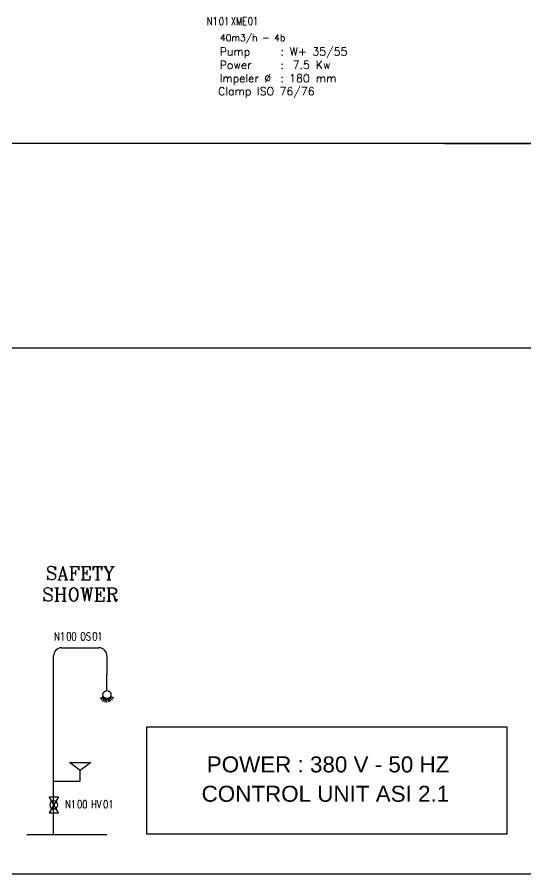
# Model space of a CAD drawing. Header units: inches. Extents: x 23270 to 25019, y 26221 to 27412.
# Drawn here: x 24487 to 24677.4, y 26220.9 to 26541.9 of the extents above; entities that cross this region are included whole.
import ezdxf
from ezdxf.enums import TextEntityAlignment as Align

# ---------------------------------------------------------------- set-up
doc = ezdxf.new("R2010")
doc.units = ezdxf.units.IN
doc.header["$MEASUREMENT"] = 0
doc.layers.add('FOURNITURE CLIENT', color=7, linetype='Continuous', true_color=0xc8e6e6)
for name, color, linetype in [('MATERIEL-DIVERS', 7, 'Continuous'), ('REPERES', 7, 'Continuous'), ('Skid', 5, 'Continuous'), ('techn-data', 7, 'Continuous'), ('TEXTES', 7, 'Continuous'), ('TUYAUTERIE-EAU', 5, 'Continuous'), ('TUYAUTERIE-PROCESS', 30, 'Continuous'), ('TUYAUTERIE-VAPEUR INDUSTRIELLE', 231, 'Continuous'), ('TXT_EN', 1, 'Continuous'), ('TXT_ENG', 7, 'Continuous'), ('TXT_FR', 7, 'Continuous'), ('VANNES', 7, 'Continuous')]:
    doc.layers.add(name, color=color, linetype=linetype)
doc.layers.get('REPERES').off()
doc.styles.add('ROMANC', font='romanc')
doc.styles.add('ROMANS', font='ROMANS.SHX')
doc.styles.add('SWISS', font='swiss.ttf')

# ---------------------------------------------------------------- blocks, each defined once
blk = doc.blocks.new('REPNORM1')
at = {"layer": 'TEXTES', "style": 'ROMANS', "width": 0.75}
for tag, p in [('ZONE', (-9.75, -1.25)), ('SOUSZONE', (-5.25, -1.25)), ('ELEMENT', (-0.75, -1.25)), ('NUM', (5.59, -1.22))]:
    blk.add_attdef(tag, p, '', height=3, dxfattribs=at)
blk = doc.blocks.new('TEXT-PUMP_caract_ANGLAIS')
at = {"layer": 'techn-data', "style": 'ROMANS'}
for s, p in [('Pump', (-22, 9)), ('Power', (-22, 4)), ('Kw', (14, 4)), ('Impeler %%C', (-22, -1)), ('mm', (14, -1))]:
    blk.add_text(s, height=3, dxfattribs=at).set_placement(p)
for p in [(2, 9), (2, 4), (2, -1)]:
    blk.add_text(':', height=3, dxfattribs=at).set_placement(p, align=Align.RIGHT)
blk.add_attdef('Type', (4.23, 9), '', height=3, dxfattribs=at)
for tag, p in [('Pui', (11.76, 4)), ('Dia', (11.76, -1))]:
    blk.add_attdef(tag, text='', height=3, dxfattribs=at).set_placement(p, align=Align.RIGHT)
blk = doc.blocks.new('douche')
at = {"color": 7}
for p, q in [((20, 54), (20, 60)), ((17.402, 51), (18.698, 51.75)), ((17.876, 50.376), (18.938, 51.438)), ((22.124, 50.376), (21.062, 51.438)), ((22.598, 51), (21.302, 51.75)), ((18.5, 49.902), (19.25, 51.198)), ((19.226, 49.602), (19.61, 51.048)), ((20, 49.5), (20, 51)), ((20.774, 49.602), (20.39, 51.048)), ((21.5, 49.902), (20.75, 51.198))]:
    blk.add_line(p, q, dxfattribs=at)
blk.add_line((-10, 0), (20, 0))
blk.add_circle((20, 52.5), 1.5, dxfattribs=at)
at = {"layer": 'MATERIEL-DIVERS'}
for p, q in [((6, 27), (14, 27)), ((10, 24), (6, 27)), ((14, 27), (10, 24))]:
    blk.add_line(p, q, dxfattribs=at)
at = {"layer": 'TUYAUTERIE-EAU'}
for p, q in [((3, 70), (17, 70)), ((0, 0), (0, 67)), ((20, 67), (20, 60)), ((10, 20), (10, 24)), ((0, 20), (10, 20))]:
    blk.add_line(p, q, dxfattribs=at)
for centre, start, end in [((3, 67), 90, 180), ((17, 67), 0, 90)]:
    blk.add_arc(centre, 3, start, end, dxfattribs=at)
blk = doc.blocks.new('VALVBALL')
at = {"color": 7}
for p, q in [((-3, 1.734), (-3, -1.734)), ((-3, -1.734), (3, 1.734)), ((3, -1.734), (-3, 1.734)), ((3, 1.734), (3, -1.734))]:
    blk.add_line(p, q, dxfattribs=at)
blk.add_circle((0, 0), 1.5, dxfattribs=at)
at = {"color": 7, "extrusion": (-1, 0, 0)}
blk.add_point((-3, 0), dxfattribs=at)
at = {"color": 7, "extrusion": (1, 0, 0)}
blk.add_point((3, 0), dxfattribs=at)
blk = doc.blocks.new('REPNORM')
at = {"layer": 'TEXTES', "style": 'ROMANS', "width": 0.75}
for tag, p in [('ZONE', (-9.75, -1.25)), ('SOUSZONE', (-5.25, -1.25)), ('ELEMENT', (0, -1.25)), ('NUM', (4.5, -1.25))]:
    blk.add_attdef(tag, p, '', height=3, dxfattribs=at)

msp = doc.modelspace()

# ---------------------------------------------------------------- linework, layer by layer
at = {"layer": 'FOURNITURE CLIENT'}
msp.add_line((24500.61, 26243.68), (24500.61, 26249.68), dxfattribs=at)
at = {"layer": 'Skid'}
msp.add_lwpolyline([(23280.37, 26220.87), (24692.51, 26220.87), (24692.51, 26403.84), (25019.02, 26403.84)], dxfattribs=at)
at = {"layer": 'TUYAUTERIE-VAPEUR INDUSTRIELLE'}
msp.add_line((24812.57, 26494.5), (23876.79, 26494.5), dxfattribs=at)
for points in [[(24647.11, 26494.5), (24812.57, 26494.5), (24812.57, 26494.5)], [(24937.33, 26417.92), (24467.21, 26417.92)]]:
    msp.add_lwpolyline(points, dxfattribs=at)
at = {"layer": 'TXT_EN'}
msp.add_lwpolyline([(24535.38, 26275.89), (24535.38, 26235.89), (24670.38, 26235.89), (24670.38, 26275.89)], close=True, dxfattribs=at)

# ---------------------------------------------------------------- block references
at = {"layer": 'MATERIEL-DIVERS'}
msp.add_blockref('douche', (24500.61, 26235.58), dxfattribs=at)
at = {"layer": 'REPERES'}
for name, p, values in [('REPNORM1', (24567.75, 26540.13), {'ZONE': 'N1', 'SOUSZONE': '01', 'ELEMENT': 'XME', 'NUM': '01'}), ('REPNORM', (24510.61, 26309.58), {'ZONE': 'N1', 'SOUSZONE': '00', 'ELEMENT': 'OS', 'NUM': '01'}), ('REPNORM', (24514.67, 26246.68), {'ZONE': 'N1', 'SOUSZONE': '00', 'ELEMENT': 'HV', 'NUM': '01'})]:
    msp.add_blockref(name, p, dxfattribs=at).add_auto_attribs(values)
at = {"layer": 'TUYAUTERIE-PROCESS'}
msp.add_blockref('TEXT-PUMP_caract_ANGLAIS', (24584.79, 26518.49), dxfattribs=at).add_auto_attribs({'Dia': '180', 'Pui': '7.5', 'Type': 'W+ 35/55'})
at = {"layer": 'VANNES', "xscale": -1, "rotation": 90}
msp.add_blockref('VALVBALL', (24500.67, 26246.68), dxfattribs=at)

# ---------------------------------------------------------------- texts
at = {"layer": 'techn-data', "style": 'ROMANS'}
msp.add_text('40m3/h - 4b', height=2.5, dxfattribs=at).set_placement((24562.94, 26532.94))
at = {"layer": 'TXT_EN', "style": 'SWISS'}
for s, p in [('POWER : 380 V - 50 HZ', (24603.38, 26261.89)), ('CONTROL UNIT ASI 2.1', (24602.38, 26250.89))]:
    msp.add_text(s, height=6, dxfattribs=at).set_placement(p, align=Align.MIDDLE_CENTER)
at = {"layer": 'TXT_ENG', "color": 1, "style": 'ROMANC'}
for s, p in [('SAFETY', (24510.61, 26333.58)), ('SHOWER', (24510.61, 26325.58))]:
    msp.add_text(s, height=5, dxfattribs=at).set_placement(p, align=Align.MIDDLE)
at = {"layer": 'TXT_FR', "style": 'ROMANS'}
msp.add_text('Clamp ISO 76/76', height=3, dxfattribs=at).set_placement((24562.22, 26512.64))

doc.saveas('drawing.dxf')
